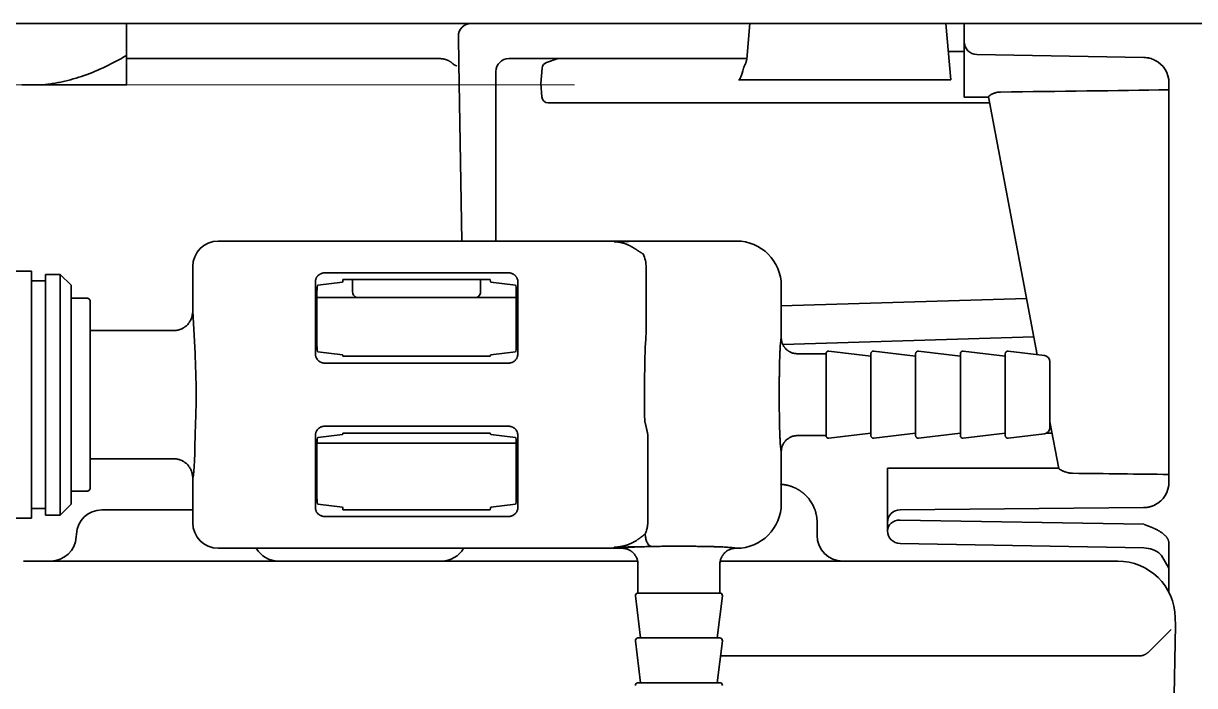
# Model space of a CAD drawing. Extents: x 5809 to 10669, y -850 to 3566.
# Drawn here: x 6519.1 to 6610.7, y 1319.1 to 1370.8 of the extents above; entities that cross this region are included whole.
import ezdxf

# ---------------------------------------------------------------- set-up
doc = ezdxf.new("R2010")
doc.units = 0
doc.header["$LTSCALE"] = 5
doc.layers.get('0').update_dxf_attribs({"linetype": 'CONTINUOUS', "lineweight": 0})
doc.layers.add('1', color=7, linetype='CONTINUOUS', true_color=0xffffff)

msp = doc.modelspace()

# ---------------------------------------------------------------- linework, layer by layer
at = {"color": 3}
msp.add_line((6462.201, 1366.019), (6562.201, 1366.019), dxfattribs=at)
at = {"layer": '1', "color": 7, "linetype": 'Continuous', "lineweight": 35}
for p, q in [((6678.573, 1370.826), (5822.573, 1370.826)), ((6527.201, 1368.319), (6527.201, 1370.826)), ((6575.915, 1370.826), (6575.671, 1368.029)), ((6591.617, 1366.411), (6591.23, 1370.826)), ((6592.673, 1369.397), (6592.673, 1370.826)), ((6553.177, 1367.69), (6553.14, 1369.809)), ((6592.673, 1365.076), (6592.673, 1369.363)), ((6591.423, 1368.626), (6592.673, 1368.626)), ((6593.655, 1368.397), (6606.713, 1368.17)), ((6551.696, 1368.076), (6527.201, 1368.076)), ((6553.177, 1367.69), (6553.419, 1353.826)), ((6557.072, 1368.076), (6575.675, 1368.076)), ((6560.923, 1368.076), (6560.019, 1367.775)), ((6556.073, 1367.076), (6556.073, 1353.826)), ((6559.573, 1366.126), (6559.679, 1367.344)), ((6519.022, 1366.019), (6520.381, 1366.019)), ((6559.573, 1366.126), (6559.664, 1365.083)), ((6591.617, 1366.411), (6575.031, 1366.411)), ((6608.673, 1335.001), (6608.673, 1366.17)), ((6592.673, 1365.076), (6594.572, 1365.076)), ((6598.38, 1344.947), (6594.569, 1365.092)), ((6567.573, 1364.626), (6560.162, 1364.626)), ((6594.656, 1364.626), (6567.573, 1364.626)), ((6534.372, 1353.826), (6574.875, 1353.826)), ((6519.773, 1351.476), (6510.573, 1351.476)), ((6519.773, 1351.476), (6519.773, 1332.176)), ((6520.873, 1351.226), (6520.873, 1332.426)), ((6522.023, 1351.226), (6520.873, 1351.226)), ((6522.023, 1351.226), (6522.023, 1332.426)), ((6522.873, 1350.376), (6522.023, 1351.226)), ((6532.373, 1348.326), (6532.373, 1351.827)), ((6557.028, 1351.349), (6542.717, 1351.349)), ((6567.812, 1351.767), (6567.812, 1347.04)), ((6520.873, 1350.726), (6519.773, 1350.726)), ((6522.873, 1350.376), (6522.873, 1333.276)), ((6541.964, 1350.646), (6541.964, 1345.006)), ((6544.08, 1350.621), (6542.153, 1350.382)), ((6544.119, 1350.826), (6544.122, 1350.826)), ((6544.415, 1350.826), (6544.122, 1350.826)), ((6544.873, 1349.876), (6544.873, 1350.826)), ((6544.873, 1350.826), (6554.873, 1350.826)), ((6554.873, 1350.826), (6554.873, 1349.876)), ((6555.624, 1350.826), (6555.331, 1350.826)), ((6555.624, 1350.826), (6555.626, 1350.826)), ((6557.593, 1350.382), (6555.666, 1350.621)), ((6557.782, 1345.006), (6557.782, 1350.646)), ((6578.373, 1346.276), (6578.373, 1350.328)), ((6524.073, 1349.376), (6522.873, 1349.376)), ((6542.084, 1349.882), (6542.084, 1345.671)), ((6542.084, 1349.426), (6557.662, 1349.426)), ((6557.662, 1345.671), (6557.662, 1349.882)), ((6578.374, 1348.753), (6597.548, 1349.341)), ((6524.373, 1341.826), (6524.373, 1349.076)), ((6532.568, 1345.058), (6532.373, 1348.326)), ((6530.872, 1346.826), (6524.373, 1346.826)), ((6567.812, 1347.04), (6567.812, 1346.566)), ((6578.504, 1345.755), (6598.113, 1346.357)), ((6542.153, 1345.171), (6544.08, 1344.931)), ((6555.634, 1344.824), (6544.112, 1344.824)), ((6555.666, 1344.931), (6557.593, 1345.171)), ((6581.873, 1345.026), (6579.624, 1345.026)), ((6581.873, 1345.026), (6581.873, 1338.626)), ((6585.373, 1344.826), (6582.097, 1345.225)), ((6585.373, 1338.626), (6585.373, 1345.026)), ((6588.873, 1344.826), (6585.597, 1345.225)), ((6588.873, 1338.626), (6588.873, 1345.026)), ((6592.373, 1344.826), (6589.097, 1345.225)), ((6592.373, 1338.626), (6592.373, 1345.026)), ((6595.873, 1344.826), (6592.597, 1345.225)), ((6595.873, 1338.626), (6595.873, 1345.026)), ((6598.933, 1344.88), (6596.097, 1345.225)), ((6542.69, 1344.293), (6557.056, 1344.293)), ((6599.373, 1341.826), (6599.373, 1344.383)), ((6524.373, 1334.576), (6524.373, 1341.826)), ((6599.373, 1339.269), (6599.373, 1341.826)), ((6557.056, 1339.36), (6542.69, 1339.36)), ((6600.061, 1336.06), (6599.373, 1339.698)), ((6541.964, 1338.646), (6541.964, 1333.006)), ((6544.08, 1338.721), (6542.153, 1338.482)), ((6555.633, 1338.826), (6544.109, 1338.826)), ((6544.113, 1338.829), (6555.634, 1338.829)), ((6557.593, 1338.482), (6555.666, 1338.721)), ((6557.782, 1333.006), (6557.782, 1338.646)), ((6567.948, 1338.673), (6567.948, 1331.992)), ((6579.624, 1338.626), (6581.873, 1338.626)), ((6582.097, 1338.428), (6585.373, 1338.826)), ((6585.597, 1338.428), (6588.873, 1338.826)), ((6589.097, 1338.428), (6592.373, 1338.826)), ((6592.597, 1338.428), (6595.873, 1338.826)), ((6596.097, 1338.428), (6598.933, 1338.773)), ((6599.537, 1338.826), (6599.104, 1338.826)), ((6542.084, 1338.026), (6557.662, 1338.026)), ((6542.084, 1337.982), (6542.084, 1333.771)), ((6557.662, 1333.771), (6557.662, 1337.982)), ((6578.373, 1333.324), (6578.373, 1337.376)), ((6524.373, 1336.826), (6530.872, 1336.826)), ((6586.673, 1336.076), (6586.673, 1331.835)), ((6600.058, 1336.076), (6586.673, 1336.076)), ((6532.373, 1331.825), (6532.373, 1335.326)), ((6522.873, 1334.276), (6524.073, 1334.276)), ((6519.773, 1332.926), (6520.873, 1332.926)), ((6522.023, 1332.426), (6522.873, 1333.276)), ((6525.28, 1332.826), (6526.279, 1332.826)), ((6526.279, 1332.826), (6532.373, 1332.826)), ((6542.153, 1333.271), (6544.08, 1333.031)), ((6544.122, 1332.826), (6544.119, 1332.826)), ((6544.122, 1332.826), (6544.415, 1332.826)), ((6554.873, 1332.826), (6544.873, 1332.826)), ((6555.331, 1332.826), (6555.624, 1332.826)), ((6555.626, 1332.826), (6555.624, 1332.826)), ((6555.666, 1333.031), (6557.593, 1333.271)), ((6587.664, 1332.835), (6606.684, 1333.001)), ((6587.664, 1332.835), (6606.684, 1333.001)), ((6606.689, 1333.001), (6587.664, 1332.835)), ((6509.373, 1332.176), (6519.773, 1332.176)), ((6520.873, 1332.426), (6522.023, 1332.426)), ((6542.717, 1332.303), (6557.028, 1332.303)), ((6581.173, 1330.826), (6581.173, 1331.826)), ((6586.673, 1331.193), (6586.673, 1331.835)), ((6606.708, 1331.699), (6587.655, 1332.031)), ((6523.272, 1330.721), (6523.283, 1330.931)), ((6606.708, 1329.86), (6587.655, 1330.193)), ((6606.708, 1329.86), (6587.655, 1330.193)), ((6608.673, 1326.369), (6608.673, 1330.191)), ((6534.372, 1329.826), (6565.923, 1329.826)), ((6574.858, 1329.843), (6574.788, 1329.844)), ((6574.823, 1329.826), (6574.875, 1329.826)), ((6608.083, 1329.256), (6608.673, 1328.28)), ((6519.144, 1328.826), (6525.791, 1328.826)), ((6525.791, 1328.826), (6528.672, 1328.826)), ((6528.672, 1328.826), (6551.319, 1328.826)), ((6551.319, 1328.826), (6554.17, 1328.826)), ((6554.17, 1328.826), (6555.48, 1328.826)), ((6562.545, 1328.826), (6566.499, 1328.826)), ((6567.173, 1328.575), (6567.173, 1326.326)), ((6573.573, 1326.326), (6573.573, 1328.575)), ((6573.601, 1328.826), (6604.663, 1328.826)), ((6573.573, 1326.326), (6567.173, 1326.326)), ((6566.974, 1326.102), (6567.373, 1322.826)), ((6573.373, 1322.826), (6573.771, 1326.102)), ((6609.173, 1323.826), (6608.611, 1291.613)), ((6609.163, 1324.405), (6609.173, 1323.826)), ((6566.974, 1322.602), (6567.373, 1319.326)), ((6567.173, 1322.826), (6573.573, 1322.826)), ((6573.373, 1319.326), (6573.771, 1322.602)), ((6608.832, 1323.486), (6607.114, 1321.767)), ((6603.159, 1321.426), (6573.628, 1321.426)), ((6606.42, 1321.426), (6603.159, 1321.426)), ((6567.173, 1319.326), (6573.573, 1319.326))]:
    msp.add_line(p, q, dxfattribs=at)
for centre, radius, start, end in [((6554.14, 1369.826), 1, 90, 181), ((6593.673, 1369.397), 1, 180, 269), ((6557.073, 1367.076), 1, 90, 180), ((6560.178, 1367.301), 0.5, 108.43495, 175), ((6606.673, 1366.17), 2, 0, 63.93812), ((6560.162, 1365.126), 0.5, 185, 270), ((6524.073, 1349.076), 0.3, 0, 90), ((6582.073, 1345.026), 0.2, 83.06354, 180), ((6585.573, 1345.026), 0.2, 83.06354, 180), ((6589.073, 1345.026), 0.2, 83.06354, 180), ((6592.573, 1345.026), 0.2, 83.06354, 180), ((6596.073, 1345.026), 0.2, 83.06354, 180), ((6598.873, 1344.383), 0.5, 0, 83.06354), ((6598.873, 1339.269), 0.5, 276.93646, 0), ((6582.073, 1338.626), 0.2, 180, 276.93646), ((6585.573, 1338.626), 0.2, 180, 276.93646), ((6589.073, 1338.626), 0.2, 180, 276.93646), ((6592.573, 1338.626), 0.2, 180, 276.93646), ((6596.073, 1338.626), 0.2, 180, 276.93646), ((6524.073, 1334.576), 0.3, 270, 0), ((6606.673, 1335.001), 2, 296.55917, 0), ((6525.28, 1330.826), 2, 90, 177), ((6587.673, 1331.835), 1, 90.5, 180), ((6587.673, 1331.835), 1, 90.5, 180), ((6587.673, 1331.835), 1, 90.5, 180), ((6587.673, 1331.193), 1, 180, 269), ((6521.275, 1330.826), 2, 270, 357), ((6583.173, 1330.826), 2, 180, 270), ((6539.071, 1330.826), 2, 210.00101, 270), ((6551.815, 1330.826), 2, 270, 329.99957), ((6604.663, 1324.326), 4.5, 1, 90), ((6567.173, 1326.126), 0.2, 90, 186.93646), ((6573.573, 1326.126), 0.2, 353.06354, 90), ((6567.173, 1322.626), 0.2, 90, 186.93646), ((6573.573, 1322.626), 0.2, 353.06354, 90), ((6567.173, 1319.126), 0.2, 90, 186.93646), ((6573.573, 1319.126), 0.2, 353.06354, 90)]:
    msp.add_arc(centre, radius, start, end, dxfattribs=at)
for centre, major_axis, ratio, start_param, end_param in [((6575.386, 1370.512), (0.36, 4.1), 0.121482, 3.152266, 3.833542), ((6512.201, 1366.02), (15.021, 0), 0.000008, 5.305406, 6.283185), ((6521.263, 1367.326), (-131.19, 0.007), 0.017151, 2.172269, 2.300015), ((6534.374, 1351.825), (-1.416, 1.416), 0.998783, 5.498396, 7.067974), ((6574.871, 1350.324), (2.478, 2.478), 0.998783, 5.498396, 7.067974), ((6565.311, 1351.764), (1.77, 1.77), 0.998783, 5.498396, 5.931656), ((6542.154, 1349.882), (0, 0.5), 0.140541, 0.017453, 1.570796), ((6544.079, 1350.921), (0, 0.3), 0.140541, 3.159046, 4.390211), ((6544.415, 1350.809), (0.5, 0), 0.034921, 0.411993, 1.570796), ((6555.331, 1350.809), (-0.5, 0), 0.034921, -1.570796, -0.411993), ((6555.666, 1350.921), (0, 0.3), 0.140541, 1.892975, 3.124139), ((6557.592, 1349.882), (0, 0.5), 0.140541, 4.712389, 6.265732), ((6545.375, 1349.876), (-0.502, 0), 0.996195, 0, 1.119749), ((6554.371, 1349.876), (0.502, 0), 0.996195, -1.119749, 0), ((6567.873, 1341.826), (0, 5), 0.038413, 0.323811, 1.994895), ((6542.154, 1345.671), (0, 0.5), 0.140541, 1.570796, 3.124139), ((6557.592, 1345.671), (0, 0.5), 0.140541, 3.159046, 4.712389), ((6544.079, 1344.631), (0, 0.3), 0.140541, -0.872368, -0.017453), ((6555.666, 1344.631), (0, 0.3), 0.140541, 0.017453, 0.872366), ((6532.371, 1341.826), (0, 6.5), 0.034921, 3.14965, 4.192009), ((6542.154, 1337.982), (0, 0.5), 0.140541, 0.017453, 1.570796), ((6544.079, 1339.021), (0, 0.3), 0.140541, 3.159046, 4.012739), ((6555.666, 1339.021), (0, 0.3), 0.140541, 2.274072, 3.124139), ((6557.592, 1337.982), (0, 0.5), 0.140541, 4.712389, 6.265732), ((6527.601, 1333.826), (-131.19, 0.007), 0.017151, 4.046225, 4.117408), ((6542.154, 1333.771), (0, 0.5), 0.140541, 1.570796, 3.124139), ((6557.592, 1333.771), (0, 0.5), 0.140541, 3.159046, 4.712389), ((6544.079, 1332.731), (0, 0.3), 0.140541, -1.248618, -0.017453), ((6544.415, 1332.844), (0.5, 0), 0.034921, 4.712389, 5.871192), ((6555.331, 1332.844), (0.5, 0), 0.034921, 3.553586, 4.712389), ((6555.666, 1332.731), (0, 0.3), 0.140541, 0.017453, 1.248618), ((6574.871, 1333.328), (2.478, -2.478), 0.998783, 5.498396, 7.067974), ((6534.374, 1331.827), (-1.416, -1.416), 0.998783, 5.498396, 7.067974), ((6570.373, 1329.825), (-4.45, 0), 0.034921, -0.77618, -0.009802)]:
    msp.add_ellipse(centre, major_axis=major_axis, ratio=ratio, start_param=start_param, end_param=end_param, dxfattribs=at)
at = {"layer": '1', "color": 7, "linetype": 'Continuous', "lineweight": 35, "extrusion": (0, 0, -1)}
msp.add_ellipse((6587.673, 1331.193), major_axis=(1, 0), ratio=0.838444, start_param=3.141593, end_param=4.694936, dxfattribs=at)
at = {"layer": '1', "color": 7, "linetype": 'Continuous', "lineweight": 35}
for points, degree, knots in [([(6527.201, 1368.319), (6526.666, 1368.01), (6525.583, 1367.434), (6524.469, 1366.965), (6523.335, 1366.562), (6522.759, 1366.394), (6522.023, 1366.236), (6521.876, 1366.207), (6521.653, 1366.167), (6521.578, 1366.154), (6521.429, 1366.131), (6521.056, 1366.075), (6520.682, 1366.037), (6520.381, 1366.019)], 3, [0, 0, 0, 0, 0.25, 0.5, 0.5, 0.75, 0.75, 0.8125, 0.8125, 0.84375, 0.84375, 0.875, 1, 1, 1, 1]), ([(6527.201, 1366.019), (6527.201, 1366.056), (6527.201, 1366.139), (6527.201, 1366.389), (6527.201, 1366.556), (6527.201, 1366.857), (6527.201, 1366.967), (6527.201, 1367.142), (6527.201, 1367.203), (6527.201, 1367.296), (6527.201, 1367.328), (6527.201, 1367.392), (6527.201, 1367.555), (6527.201, 1367.865), (6527.201, 1368.165), (6527.201, 1368.319)], 3, [0, 0, 0, 0, 0.25, 0.25, 0.5, 0.5, 0.625, 0.625, 0.6875, 0.6875, 0.71875, 0.71875, 0.75, 0.875, 1, 1, 1, 1]), ([(6552.6, 1367.773), (6552.681, 1367.697), (6552.84, 1367.568), (6552.954, 1367.515), (6553.011, 1367.53), (6553.023, 1367.536)], 3, [0, 0, 0, 0, 0.391859, 0.866804, 1, 1, 1, 1]), ([(6575.671, 1368.029), (6575.665, 1367.966), (6575.653, 1367.906), (6575.626, 1367.817), (6575.616, 1367.787), (6575.594, 1367.729), (6575.582, 1367.701), (6575.557, 1367.644), (6575.544, 1367.615), (6575.517, 1367.559), (6575.504, 1367.531), (6575.478, 1367.474), (6575.466, 1367.445), (6575.443, 1367.387), (6575.434, 1367.357), (6575.426, 1367.327)], 3, [0, 0, 0, 0, 0.25, 0.25, 0.375, 0.375, 0.5, 0.5, 0.625, 0.625, 0.75, 0.75, 0.875, 0.875, 1, 1, 1, 1]), ([(6606.713, 1368.17), (6606.792, 1368.168), (6606.87, 1368.162), (6606.983, 1368.147), (6607.02, 1368.14), (6607.075, 1368.13), (6607.093, 1368.126), (6607.13, 1368.118), (6607.148, 1368.113), (6607.237, 1368.091), (6607.304, 1368.069), (6607.432, 1368.022), (6607.493, 1367.995), (6607.552, 1367.967)], 3, [0, 0, 0, 0, 0.25, 0.25, 0.375, 0.375, 0.4375, 0.4375, 0.5, 0.5, 0.75, 0.75, 1, 1, 1, 1]), ([(6595.498, 1365.467), (6595.431, 1365.466), (6595.367, 1365.461), (6595.272, 1365.447), (6595.24, 1365.442), (6595.179, 1365.429), (6595.119, 1365.414), (6595.063, 1365.396), (6595.022, 1365.382), (6595.009, 1365.378), (6594.982, 1365.368), (6594.97, 1365.363), (6594.906, 1365.337), (6594.86, 1365.315), (6594.798, 1365.283), (6594.779, 1365.272), (6594.742, 1365.25), (6594.725, 1365.239), (6594.677, 1365.208), (6594.651, 1365.189), (6594.619, 1365.162), (6594.609, 1365.153), (6594.593, 1365.138), (6594.587, 1365.13), (6594.572, 1365.111), (6594.567, 1365.1), (6594.569, 1365.092)], 3, [0, 0, 0, 0, 0.125, 0.125, 0.1875, 0.1875, 0.25, 0.3125, 0.3125, 0.34375, 0.34375, 0.375, 0.375, 0.5, 0.5, 0.5625, 0.5625, 0.625, 0.625, 0.75, 0.75, 0.8125, 0.8125, 0.875, 0.875, 1, 1, 1, 1]), ([(6565.314, 1353.766), (6565.469, 1353.772), (6565.558, 1353.776), (6565.707, 1353.782), (6566.13, 1353.797), (6566.418, 1353.803), (6566.683, 1353.809), (6566.962, 1353.813), (6567.272, 1353.816), (6567.581, 1353.816)], 2, [0, 0, 0, 0.125, 0.125, 0.25, 0.5, 0.5, 0.75, 0.75, 1, 1, 1]), ([(6567.581, 1352.817), (6567.57, 1352.823), (6567.548, 1352.836), (6567.515, 1352.856), (6567.482, 1352.876), (6567.449, 1352.897), (6567.415, 1352.918), (6567.381, 1352.939), (6567.347, 1352.961), (6567.313, 1352.983), (6567.279, 1353.005), (6567.244, 1353.028), (6567.209, 1353.051), (6567.173, 1353.074), (6567.137, 1353.097), (6567.101, 1353.121), (6567.065, 1353.145), (6567.028, 1353.169), (6566.991, 1353.193), (6566.953, 1353.217), (6566.915, 1353.241), (6566.876, 1353.266), (6566.828, 1353.295), (6566.771, 1353.33), (6566.723, 1353.358), (6566.693, 1353.375), (6566.683, 1353.381), (6566.673, 1353.387), (6566.662, 1353.393), (6566.652, 1353.398), (6566.641, 1353.404), (6566.63, 1353.41), (6566.619, 1353.416), (6566.608, 1353.422), (6566.597, 1353.428), (6566.586, 1353.435), (6566.574, 1353.441), (6566.562, 1353.447), (6566.55, 1353.453), (6566.538, 1353.459), (6566.526, 1353.465), (6566.514, 1353.471), (6566.502, 1353.478), (6566.489, 1353.484), (6566.476, 1353.49), (6566.464, 1353.496), (6566.451, 1353.503), (6566.437, 1353.509), (6566.424, 1353.515), (6566.411, 1353.521), (6566.397, 1353.527), (6566.383, 1353.534), (6566.37, 1353.54), (6566.355, 1353.546), (6566.341, 1353.552), (6566.327, 1353.558), (6566.312, 1353.564), (6566.298, 1353.57), (6566.283, 1353.576), (6566.268, 1353.582), (6566.253, 1353.588), (6566.237, 1353.594), (6566.222, 1353.6), (6566.206, 1353.606), (6566.191, 1353.612), (6566.175, 1353.617), (6566.158, 1353.623), (6566.142, 1353.629), (6566.126, 1353.634), (6566.109, 1353.64), (6566.092, 1353.645), (6566.076, 1353.65), (6566.058, 1353.656), (6566.041, 1353.661), (6566.024, 1353.666), (6566.006, 1353.671), (6565.989, 1353.676), (6565.971, 1353.681), (6565.953, 1353.686), (6565.934, 1353.69), (6565.916, 1353.695), (6565.898, 1353.699), (6565.879, 1353.703), (6565.86, 1353.708), (6565.841, 1353.712), (6565.822, 1353.716), (6565.802, 1353.72), (6565.783, 1353.723), (6565.763, 1353.727), (6565.743, 1353.73), (6565.723, 1353.734), (6565.703, 1353.737), (6565.683, 1353.74), (6565.662, 1353.743), (6565.642, 1353.746), (6565.621, 1353.748), (6565.6, 1353.751), (6565.579, 1353.753), (6565.558, 1353.755), (6565.536, 1353.757), (6565.515, 1353.759), (6565.493, 1353.76), (6565.471, 1353.762), (6565.449, 1353.763), (6565.427, 1353.764), (6565.404, 1353.765), (6565.382, 1353.765), (6565.359, 1353.766), (6565.336, 1353.766), (6565.321, 1353.766), (6565.314, 1353.766)], 3, [0, 0, 0, 0, 0.014899, 0.029973, 0.045222, 0.060648, 0.076251, 0.092031, 0.10799, 0.124128, 0.140446, 0.156945, 0.173628, 0.190494, 0.207546, 0.224786, 0.242216, 0.259837, 0.277652, 0.295663, 0.313873, 0.332285, 0.350901, 0.381608, 0.413263, 0.417906, 0.422604, 0.427356, 0.432164, 0.437026, 0.441943, 0.446915, 0.451941, 0.457021, 0.462156, 0.467345, 0.472588, 0.477886, 0.483238, 0.488643, 0.494103, 0.499616, 0.505184, 0.510805, 0.51648, 0.522208, 0.527991, 0.533827, 0.539716, 0.545659, 0.551655, 0.557705, 0.563808, 0.569964, 0.576174, 0.582437, 0.588753, 0.595122, 0.601545, 0.60802, 0.614549, 0.621131, 0.627766, 0.634454, 0.641195, 0.647989, 0.654836, 0.661737, 0.66869, 0.675696, 0.682756, 0.689868, 0.697034, 0.704253, 0.711525, 0.71885, 0.726228, 0.73366, 0.741144, 0.748683, 0.756274, 0.763919, 0.771617, 0.779369, 0.787175, 0.795034, 0.802946, 0.810913, 0.818934, 0.827008, 0.835137, 0.843319, 0.851556, 0.859847, 0.868193, 0.876593, 0.885048, 0.893558, 0.902122, 0.910742, 0.919417, 0.928147, 0.936933, 0.945774, 0.954671, 0.963624, 0.972634, 0.981699, 0.990821, 1, 1, 1, 1]), ([(6542.717, 1351.349), (6542.676, 1351.35), (6542.637, 1351.346), (6542.578, 1351.337), (6542.559, 1351.334), (6542.522, 1351.325), (6542.504, 1351.321), (6542.451, 1351.305), (6542.417, 1351.292), (6542.368, 1351.269), (6542.352, 1351.261), (6542.32, 1351.244), (6542.305, 1351.236), (6542.26, 1351.207), (6542.232, 1351.187), (6542.19, 1351.152), (6542.177, 1351.14), (6542.151, 1351.114), (6542.138, 1351.1), (6542.113, 1351.072), (6542.101, 1351.057), (6542.079, 1351.026), (6542.068, 1351.01), (6542.048, 1350.977), (6542.038, 1350.959), (6542.02, 1350.923), (6542.012, 1350.904), (6542.005, 1350.884)], 3, [0, 0, 0, 0, 0.125, 0.125, 0.1875, 0.1875, 0.25, 0.25, 0.375, 0.375, 0.4375, 0.4375, 0.5, 0.5, 0.625, 0.625, 0.6875, 0.6875, 0.75, 0.75, 0.8125, 0.8125, 0.875, 0.875, 0.9375, 0.9375, 1, 1, 1, 1]), ([(6557.74, 1350.884), (6557.733, 1350.904), (6557.725, 1350.923), (6557.708, 1350.959), (6557.698, 1350.976), (6557.678, 1351.01), (6557.667, 1351.026), (6557.645, 1351.057), (6557.633, 1351.072), (6557.596, 1351.114), (6557.57, 1351.14), (6557.529, 1351.174), (6557.515, 1351.185), (6557.486, 1351.207), (6557.471, 1351.217), (6557.426, 1351.245), (6557.394, 1351.262), (6557.329, 1351.291), (6557.296, 1351.304), (6557.242, 1351.32), (6557.224, 1351.325), (6557.187, 1351.334), (6557.149, 1351.341), (6557.11, 1351.346), (6557.069, 1351.349), (6557.049, 1351.349), (6557.028, 1351.349)], 3, [0, 0, 0, 0, 0.0625, 0.0625, 0.125, 0.125, 0.1875, 0.1875, 0.25, 0.25, 0.375, 0.375, 0.4375, 0.4375, 0.5, 0.5, 0.625, 0.625, 0.75, 0.75, 0.8125, 0.8125, 0.875, 0.9375, 0.9375, 1, 1, 1, 1]), ([(6530.872, 1346.826), (6530.878, 1346.826), (6530.884, 1346.826), (6530.896, 1346.826), (6530.903, 1346.826), (6530.921, 1346.827), (6530.958, 1346.828), (6530.995, 1346.831), (6531.069, 1346.838), (6531.117, 1346.845), (6531.19, 1346.86), (6531.214, 1346.865), (6531.262, 1346.877), (6531.286, 1346.884), (6531.356, 1346.905), (6531.448, 1346.938), (6531.537, 1346.98), (6531.602, 1347.015), (6531.623, 1347.027), (6531.665, 1347.052), (6531.686, 1347.066), (6531.789, 1347.134), (6531.864, 1347.196), (6531.968, 1347.3), (6532.001, 1347.336), (6532.048, 1347.394), (6532.063, 1347.413), (6532.093, 1347.453), (6532.107, 1347.473), (6532.175, 1347.575), (6532.221, 1347.661), (6532.268, 1347.774), (6532.277, 1347.797), (6532.294, 1347.844), (6532.301, 1347.868), (6532.323, 1347.938), (6532.335, 1347.986), (6532.363, 1348.129), (6532.373, 1348.227), (6532.373, 1348.326)], 3, [0, 0, 0, 0, 0.007813, 0.007813, 0.015625, 0.015625, 0.03125, 0.0625, 0.0625, 0.125, 0.125, 0.15625, 0.15625, 0.1875, 0.1875, 0.25, 0.3125, 0.3125, 0.34375, 0.34375, 0.375, 0.375, 0.5, 0.5, 0.5625, 0.5625, 0.59375, 0.59375, 0.625, 0.625, 0.75, 0.75, 0.78125, 0.78125, 0.8125, 0.8125, 0.875, 0.875, 1, 1, 1, 1]), ([(6578.307, 1337.855), (6578.304, 1337.891), (6578.3, 1337.93), (6578.294, 1338.016), (6578.29, 1338.063), (6578.281, 1338.214), (6578.275, 1338.329), (6578.268, 1338.476), (6578.268, 1338.492), (6578.266, 1338.526), (6578.265, 1338.543), (6578.263, 1338.594), (6578.262, 1338.629), (6578.258, 1338.737), (6578.255, 1338.811), (6578.248, 1339.043), (6578.243, 1339.208), (6578.238, 1339.429), (6578.237, 1339.474), (6578.235, 1339.565), (6578.234, 1339.611), (6578.231, 1339.751), (6578.229, 1339.846), (6578.224, 1340.137), (6578.221, 1340.336), (6578.218, 1340.645), (6578.217, 1340.75), (6578.216, 1340.909), (6578.215, 1340.963), (6578.215, 1341.07), (6578.214, 1341.124), (6578.214, 1341.285), (6578.213, 1341.393), (6578.213, 1341.556), (6578.213, 1341.611), (6578.212, 1341.72), (6578.212, 1341.775), (6578.212, 1342.048), (6578.213, 1342.264), (6578.215, 1342.691), (6578.217, 1342.901), (6578.22, 1343.161), (6578.22, 1343.213), (6578.222, 1343.315), (6578.222, 1343.366), (6578.224, 1343.517), (6578.226, 1343.615), (6578.231, 1343.905), (6578.234, 1344.09), (6578.24, 1344.311), (6578.241, 1344.354), (6578.242, 1344.419), (6578.243, 1344.44), (6578.244, 1344.483), (6578.245, 1344.504), (6578.248, 1344.609), (6578.25, 1344.689), (6578.258, 1344.92), (6578.263, 1345.062), (6578.272, 1345.257), (6578.275, 1345.318), (6578.279, 1345.391), (6578.279, 1345.406), (6578.281, 1345.434), (6578.283, 1345.476), (6578.286, 1345.515), (6578.294, 1345.641), (6578.3, 1345.727), (6578.307, 1345.797)], 3, [0, 0, 0, 0, 0.03125, 0.03125, 0.0625, 0.0625, 0.125, 0.125, 0.132812, 0.132812, 0.140625, 0.140625, 0.15625, 0.15625, 0.1875, 0.1875, 0.25, 0.25, 0.265625, 0.265625, 0.28125, 0.28125, 0.3125, 0.3125, 0.375, 0.375, 0.40625, 0.40625, 0.421875, 0.421875, 0.4375, 0.4375, 0.46875, 0.46875, 0.484375, 0.484375, 0.5, 0.5, 0.5625, 0.5625, 0.625, 0.625, 0.640625, 0.640625, 0.65625, 0.65625, 0.6875, 0.6875, 0.75, 0.75, 0.765625, 0.765625, 0.773437, 0.773437, 0.78125, 0.78125, 0.8125, 0.8125, 0.875, 0.875, 0.90625, 0.90625, 0.914062, 0.914062, 0.921875, 0.9375, 0.9375, 1, 1, 1, 1]), ([(6578.307, 1345.797), (6578.31, 1345.823), (6578.313, 1345.852), (6578.318, 1345.902), (6578.32, 1345.92), (6578.325, 1345.956), (6578.327, 1345.975), (6578.334, 1346.034), (6578.339, 1346.075), (6578.346, 1346.138), (6578.348, 1346.159), (6578.352, 1346.201), (6578.354, 1346.221), (6578.355, 1346.241)], 3, [0, 0, 0, 0, 0.25, 0.25, 0.375, 0.375, 0.5, 0.5, 0.75, 0.75, 0.875, 0.875, 1, 1, 1, 1]), ([(6578.373, 1346.276), (6578.373, 1346.193), (6578.381, 1346.112), (6578.405, 1345.992), (6578.415, 1345.953), (6578.433, 1345.894), (6578.439, 1345.874), (6578.453, 1345.836), (6578.46, 1345.816), (6578.5, 1345.722), (6578.538, 1345.65), (6578.595, 1345.565), (6578.606, 1345.548), (6578.631, 1345.515), (6578.644, 1345.499), (6578.683, 1345.451), (6578.71, 1345.421), (6578.797, 1345.335), (6578.86, 1345.283), (6578.945, 1345.226), (6578.962, 1345.215), (6578.998, 1345.194), (6579.051, 1345.163), (6579.143, 1345.12), (6579.22, 1345.092), (6579.279, 1345.074), (6579.299, 1345.069), (6579.338, 1345.059), (6579.359, 1345.054), (6579.419, 1345.042), (6579.46, 1345.036), (6579.521, 1345.03), (6579.552, 1345.028), (6579.583, 1345.027), (6579.603, 1345.026), (6579.613, 1345.026), (6579.624, 1345.026)], 3, [0, 0, 0, 0, 0.125, 0.125, 0.1875, 0.1875, 0.21875, 0.21875, 0.25, 0.25, 0.375, 0.375, 0.40625, 0.40625, 0.4375, 0.4375, 0.5, 0.5, 0.625, 0.625, 0.65625, 0.65625, 0.6875, 0.75, 0.8125, 0.8125, 0.84375, 0.84375, 0.875, 0.875, 0.9375, 0.9375, 0.96875, 0.984375, 0.984375, 1, 1, 1, 1]), ([(6532.568, 1345.058), (6532.57, 1344.928), (6532.572, 1344.798), (6532.579, 1344.535), (6532.583, 1344.403), (6532.597, 1344.005), (6532.607, 1343.736), (6532.618, 1343.397), (6532.62, 1343.329), (6532.624, 1343.193), (6532.626, 1343.125), (6532.632, 1342.92), (6532.635, 1342.783), (6532.643, 1342.372), (6532.649, 1341.823), (6532.643, 1341.276), (6532.636, 1340.934), (6532.635, 1340.866), (6532.632, 1340.729), (6532.63, 1340.661), (6532.624, 1340.456), (6532.62, 1340.32), (6532.607, 1339.914), (6532.597, 1339.646), (6532.583, 1339.249), (6532.579, 1339.117), (6532.572, 1338.854), (6532.57, 1338.724), (6532.568, 1338.594)], 3, [0, 0, 0, 0, 0.0625, 0.0625, 0.125, 0.125, 0.25, 0.25, 0.28125, 0.28125, 0.3125, 0.3125, 0.375, 0.375, 0.5, 0.625, 0.625, 0.65625, 0.65625, 0.6875, 0.6875, 0.75, 0.75, 0.875, 0.875, 0.9375, 0.9375, 1, 1, 1, 1]), ([(6541.964, 1345.006), (6541.964, 1344.958), (6541.969, 1344.911), (6541.983, 1344.842), (6541.989, 1344.82), (6541.999, 1344.786), (6542.003, 1344.774), (6542.011, 1344.752), (6542.016, 1344.741), (6542.039, 1344.687), (6542.061, 1344.646), (6542.095, 1344.597), (6542.102, 1344.588), (6542.116, 1344.569), (6542.123, 1344.559), (6542.146, 1344.532), (6542.162, 1344.515), (6542.213, 1344.466), (6542.249, 1344.437), (6542.299, 1344.404), (6542.309, 1344.398), (6542.33, 1344.386), (6542.36, 1344.369), (6542.414, 1344.345), (6542.458, 1344.329), (6542.503, 1344.316), (6542.526, 1344.31), (6542.596, 1344.297), (6542.643, 1344.292), (6542.69, 1344.293)], 3, [0, 0, 0, 0, 0.125, 0.125, 0.1875, 0.1875, 0.21875, 0.21875, 0.25, 0.25, 0.375, 0.375, 0.40625, 0.40625, 0.4375, 0.4375, 0.5, 0.5, 0.625, 0.625, 0.65625, 0.65625, 0.6875, 0.75, 0.8125, 0.8125, 0.875, 0.875, 1, 1, 1, 1]), ([(6557.056, 1344.293), (6557.103, 1344.292), (6557.15, 1344.297), (6557.219, 1344.31), (6557.242, 1344.316), (6557.287, 1344.329), (6557.309, 1344.337), (6557.375, 1344.363), (6557.416, 1344.385), (6557.475, 1344.423), (6557.495, 1344.437), (6557.532, 1344.466), (6557.549, 1344.482), (6557.6, 1344.531), (6557.63, 1344.567), (6557.67, 1344.625), (6557.683, 1344.646), (6557.706, 1344.687), (6557.726, 1344.729), (6557.743, 1344.773), (6557.757, 1344.818), (6557.763, 1344.841), (6557.777, 1344.911), (6557.782, 1344.958), (6557.782, 1345.006)], 3, [0, 0, 0, 0, 0.125, 0.125, 0.1875, 0.1875, 0.25, 0.25, 0.375, 0.375, 0.4375, 0.4375, 0.5, 0.5, 0.625, 0.625, 0.6875, 0.6875, 0.75, 0.8125, 0.8125, 0.875, 0.875, 1, 1, 1, 1]), ([(6542.69, 1339.36), (6542.643, 1339.36), (6542.596, 1339.355), (6542.527, 1339.342), (6542.504, 1339.337), (6542.459, 1339.323), (6542.437, 1339.316), (6542.371, 1339.289), (6542.329, 1339.268), (6542.27, 1339.229), (6542.251, 1339.215), (6542.214, 1339.186), (6542.196, 1339.17), (6542.146, 1339.121), (6542.116, 1339.085), (6542.075, 1339.027), (6542.063, 1339.007), (6542.04, 1338.965), (6542.019, 1338.923), (6542.003, 1338.879), (6541.989, 1338.834), (6541.983, 1338.811), (6541.969, 1338.741), (6541.964, 1338.694), (6541.964, 1338.646)], 3, [0, 0, 0, 0, 0.125, 0.125, 0.1875, 0.1875, 0.25, 0.25, 0.375, 0.375, 0.4375, 0.4375, 0.5, 0.5, 0.625, 0.625, 0.6875, 0.6875, 0.75, 0.8125, 0.8125, 0.875, 0.875, 1, 1, 1, 1]), ([(6557.782, 1338.646), (6557.782, 1338.694), (6557.777, 1338.741), (6557.763, 1338.81), (6557.757, 1338.833), (6557.747, 1338.867), (6557.743, 1338.878), (6557.734, 1338.9), (6557.73, 1338.911), (6557.707, 1338.965), (6557.684, 1339.006), (6557.651, 1339.055), (6557.644, 1339.065), (6557.63, 1339.083), (6557.622, 1339.093), (6557.599, 1339.12), (6557.583, 1339.137), (6557.533, 1339.186), (6557.496, 1339.216), (6557.447, 1339.248), (6557.437, 1339.254), (6557.416, 1339.266), (6557.385, 1339.283), (6557.332, 1339.308), (6557.288, 1339.323), (6557.243, 1339.336), (6557.22, 1339.342), (6557.15, 1339.355), (6557.103, 1339.36), (6557.056, 1339.36)], 3, [0, 0, 0, 0, 0.125, 0.125, 0.1875, 0.1875, 0.21875, 0.21875, 0.25, 0.25, 0.375, 0.375, 0.40625, 0.40625, 0.4375, 0.4375, 0.5, 0.5, 0.625, 0.625, 0.65625, 0.65625, 0.6875, 0.75, 0.8125, 0.8125, 0.875, 0.875, 1, 1, 1, 1]), ([(6567.698, 1339.769), (6567.702, 1339.754), (6567.709, 1339.726), (6567.72, 1339.683), (6567.732, 1339.64), (6567.743, 1339.596), (6567.754, 1339.552), (6567.765, 1339.507), (6567.776, 1339.462), (6567.787, 1339.417), (6567.798, 1339.371), (6567.808, 1339.325), (6567.819, 1339.278), (6567.827, 1339.241), (6567.833, 1339.211), (6567.838, 1339.191), (6567.842, 1339.17), (6567.847, 1339.15), (6567.851, 1339.129), (6567.856, 1339.108), (6567.86, 1339.087), (6567.865, 1339.066), (6567.869, 1339.045), (6567.874, 1339.024), (6567.879, 1339.002), (6567.883, 1338.981), (6567.888, 1338.96), (6567.893, 1338.938), (6567.898, 1338.916), (6567.902, 1338.895), (6567.907, 1338.873), (6567.912, 1338.851), (6567.916, 1338.829), (6567.921, 1338.807), (6567.925, 1338.785), (6567.93, 1338.763), (6567.935, 1338.741), (6567.939, 1338.718), (6567.943, 1338.696), (6567.946, 1338.681), (6567.948, 1338.673)], 3, [0, 0, 0, 0, 0.041436, 0.082971, 0.124598, 0.166309, 0.208099, 0.24996, 0.291886, 0.333869, 0.375902, 0.41798, 0.460094, 0.502238, 0.520581, 0.538989, 0.557459, 0.575993, 0.594591, 0.613253, 0.631979, 0.650769, 0.669623, 0.688541, 0.707524, 0.72657, 0.745681, 0.764857, 0.784097, 0.803402, 0.822771, 0.842205, 0.861703, 0.881266, 0.900894, 0.920586, 0.940342, 0.960164, 0.98005, 1, 1, 1, 1]), ([(6579.624, 1338.626), (6579.613, 1338.626), (6579.603, 1338.626), (6579.583, 1338.625), (6579.552, 1338.624), (6579.521, 1338.622), (6579.46, 1338.616), (6579.419, 1338.61), (6579.359, 1338.598), (6579.338, 1338.593), (6579.299, 1338.583), (6579.279, 1338.578), (6579.22, 1338.56), (6579.143, 1338.532), (6579.051, 1338.489), (6578.998, 1338.459), (6578.962, 1338.437), (6578.945, 1338.426), (6578.86, 1338.369), (6578.797, 1338.318), (6578.71, 1338.231), (6578.683, 1338.201), (6578.644, 1338.153), (6578.631, 1338.137), (6578.606, 1338.104), (6578.595, 1338.087), (6578.538, 1338.002), (6578.5, 1337.93), (6578.46, 1337.836), (6578.453, 1337.817), (6578.439, 1337.778), (6578.433, 1337.758), (6578.415, 1337.699), (6578.405, 1337.66), (6578.381, 1337.54), (6578.373, 1337.459), (6578.373, 1337.376)], 3, [0, 0, 0, 0, 0.015625, 0.015625, 0.03125, 0.0625, 0.0625, 0.125, 0.125, 0.15625, 0.15625, 0.1875, 0.1875, 0.25, 0.3125, 0.34375, 0.34375, 0.375, 0.375, 0.5, 0.5, 0.5625, 0.5625, 0.59375, 0.59375, 0.625, 0.625, 0.75, 0.75, 0.78125, 0.78125, 0.8125, 0.8125, 0.875, 0.875, 1, 1, 1, 1]), ([(6578.355, 1337.411), (6578.355, 1337.412), (6578.355, 1337.412), (6578.355, 1337.414), (6578.355, 1337.416), (6578.354, 1337.42), (6578.354, 1337.429), (6578.352, 1337.446), (6578.351, 1337.462), (6578.348, 1337.493), (6578.346, 1337.514), (6578.341, 1337.556), (6578.339, 1337.576), (6578.334, 1337.617), (6578.331, 1337.637), (6578.327, 1337.676), (6578.325, 1337.695), (6578.32, 1337.732), (6578.318, 1337.749), (6578.313, 1337.799), (6578.31, 1337.829), (6578.307, 1337.855)], 3, [0, 0, 0, 0, 0.001953, 0.003906, 0.007812, 0.015625, 0.03125, 0.0625, 0.125, 0.125, 0.25, 0.25, 0.375, 0.375, 0.5, 0.5, 0.625, 0.625, 0.75, 0.75, 1, 1, 1, 1]), ([(6532.373, 1335.326), (6532.373, 1335.425), (6532.363, 1335.523), (6532.335, 1335.667), (6532.323, 1335.714), (6532.301, 1335.785), (6532.294, 1335.808), (6532.277, 1335.855), (6532.268, 1335.878), (6532.221, 1335.991), (6532.175, 1336.077), (6532.107, 1336.179), (6532.093, 1336.199), (6532.063, 1336.239), (6532.048, 1336.258), (6532.001, 1336.316), (6531.968, 1336.352), (6531.864, 1336.456), (6531.789, 1336.518), (6531.686, 1336.586), (6531.665, 1336.6), (6531.623, 1336.625), (6531.602, 1336.637), (6531.537, 1336.672), (6531.448, 1336.714), (6531.356, 1336.747), (6531.286, 1336.768), (6531.262, 1336.775), (6531.214, 1336.787), (6531.19, 1336.792), (6531.117, 1336.807), (6531.069, 1336.814), (6530.995, 1336.821), (6530.958, 1336.824), (6530.921, 1336.825), (6530.903, 1336.826), (6530.896, 1336.826), (6530.884, 1336.826), (6530.878, 1336.826), (6530.872, 1336.826)], 3, [0, 0, 0, 0, 0.125, 0.125, 0.1875, 0.1875, 0.21875, 0.21875, 0.25, 0.25, 0.375, 0.375, 0.40625, 0.40625, 0.4375, 0.4375, 0.5, 0.5, 0.625, 0.625, 0.65625, 0.65625, 0.6875, 0.6875, 0.75, 0.8125, 0.8125, 0.84375, 0.84375, 0.875, 0.875, 0.9375, 0.9375, 0.96875, 0.984375, 0.984375, 0.992187, 0.992187, 1, 1, 1, 1]), ([(6600.061, 1336.06), (6600.063, 1336.052), (6600.072, 1336.041), (6600.097, 1336.02), (6600.107, 1336.012), (6600.124, 1336), (6600.13, 1335.995), (6600.144, 1335.987), (6600.151, 1335.982), (6600.187, 1335.959), (6600.222, 1335.939), (6600.273, 1335.913), (6600.283, 1335.908), (6600.304, 1335.897), (6600.337, 1335.881), (6600.395, 1335.855), (6600.446, 1335.834), (6600.499, 1335.813), (6600.526, 1335.803), (6600.611, 1335.773), (6600.67, 1335.755), (6600.762, 1335.732), (6600.794, 1335.725), (6600.859, 1335.712), (6600.893, 1335.706), (6600.993, 1335.692), (6601.062, 1335.686), (6601.132, 1335.685)], 3, [0, 0, 0, 0, 0.125, 0.125, 0.1875, 0.1875, 0.21875, 0.21875, 0.25, 0.25, 0.375, 0.375, 0.40625, 0.40625, 0.4375, 0.5, 0.5625, 0.5625, 0.625, 0.625, 0.75, 0.75, 0.8125, 0.8125, 0.875, 0.875, 1, 1, 1, 1]), ([(6578.312, 1334.823), (6578.32, 1334.822), (6578.338, 1334.822), (6578.364, 1334.82), (6578.391, 1334.818), (6578.418, 1334.816), (6578.445, 1334.814), (6578.473, 1334.811), (6578.501, 1334.808), (6578.529, 1334.805), (6578.558, 1334.801), (6578.587, 1334.797), (6578.616, 1334.793), (6578.645, 1334.789), (6578.675, 1334.784), (6578.705, 1334.779), (6578.736, 1334.773), (6578.766, 1334.767), (6578.797, 1334.761), (6578.828, 1334.754), (6578.859, 1334.747), (6578.891, 1334.739), (6578.923, 1334.731), (6578.955, 1334.722), (6578.987, 1334.714), (6579.02, 1334.704), (6579.052, 1334.694), (6579.085, 1334.684), (6579.119, 1334.673), (6579.152, 1334.662), (6579.185, 1334.65), (6579.219, 1334.638), (6579.253, 1334.625), (6579.287, 1334.612), (6579.321, 1334.598), (6579.355, 1334.583), (6579.39, 1334.568), (6579.424, 1334.553), (6579.459, 1334.537), (6579.494, 1334.52), (6579.529, 1334.502), (6579.563, 1334.484), (6579.598, 1334.466), (6579.633, 1334.447), (6579.668, 1334.427), (6579.703, 1334.406), (6579.738, 1334.385), (6579.773, 1334.364), (6579.808, 1334.341), (6579.843, 1334.318), (6579.878, 1334.294), (6579.913, 1334.27), (6579.948, 1334.245), (6579.983, 1334.219), (6580.017, 1334.192), (6580.052, 1334.165), (6580.086, 1334.137), (6580.12, 1334.108), (6580.154, 1334.079), (6580.188, 1334.049), (6580.222, 1334.018), (6580.255, 1333.986), (6580.288, 1333.954), (6580.321, 1333.921), (6580.353, 1333.887), (6580.386, 1333.852), (6580.417, 1333.817), (6580.527, 1333.691), (6580.686, 1333.478), (6580.856, 1333.18), (6580.969, 1332.923), (6581.04, 1332.716), (6581.081, 1332.565), (6581.103, 1332.47), (6581.115, 1332.411), (6581.124, 1332.368), (6581.131, 1332.324), (6581.139, 1332.279), (6581.145, 1332.233), (6581.151, 1332.186), (6581.157, 1332.138), (6581.162, 1332.088), (6581.166, 1332.038), (6581.169, 1331.987), (6581.171, 1331.934), (6581.173, 1331.88), (6581.173, 1331.844), (6581.173, 1331.826)], 3, [0, 0, 0, 0, 0.005711, 0.011495, 0.017353, 0.023285, 0.02929, 0.035368, 0.04152, 0.047746, 0.054045, 0.060418, 0.066864, 0.073383, 0.079977, 0.086643, 0.093383, 0.100197, 0.107084, 0.114045, 0.12108, 0.128187, 0.135369, 0.142624, 0.149952, 0.157354, 0.16483, 0.172379, 0.180001, 0.187698, 0.195467, 0.20331, 0.211227, 0.219217, 0.227281, 0.235419, 0.243629, 0.251914, 0.260272, 0.268703, 0.277208, 0.285787, 0.294439, 0.303165, 0.311964, 0.320836, 0.329783, 0.338803, 0.347896, 0.357063, 0.366303, 0.375617, 0.385005, 0.394466, 0.404, 0.413608, 0.42329, 0.433045, 0.442874, 0.452776, 0.462752, 0.472802, 0.482925, 0.493121, 0.503391, 0.513735, 0.524152, 0.534643, 0.623108, 0.698011, 0.759344, 0.807101, 0.841277, 0.861867, 0.871179, 0.880709, 0.890458, 0.900427, 0.910614, 0.921021, 0.931646, 0.942491, 0.953555, 0.964837, 0.976339, 0.98806, 1, 1, 1, 1]), ([(6542.005, 1332.768), (6542.013, 1332.748), (6542.021, 1332.729), (6542.038, 1332.693), (6542.047, 1332.676), (6542.068, 1332.642), (6542.078, 1332.626), (6542.101, 1332.595), (6542.113, 1332.58), (6542.15, 1332.538), (6542.176, 1332.513), (6542.217, 1332.478), (6542.231, 1332.467), (6542.26, 1332.446), (6542.275, 1332.436), (6542.32, 1332.407), (6542.351, 1332.39), (6542.416, 1332.361), (6542.45, 1332.348), (6542.504, 1332.332), (6542.522, 1332.327), (6542.559, 1332.318), (6542.597, 1332.311), (6542.636, 1332.307), (6542.676, 1332.304), (6542.697, 1332.303), (6542.717, 1332.303)], 3, [0, 0, 0, 0, 0.0625, 0.0625, 0.125, 0.125, 0.1875, 0.1875, 0.25, 0.25, 0.375, 0.375, 0.4375, 0.4375, 0.5, 0.5, 0.625, 0.625, 0.75, 0.75, 0.8125, 0.8125, 0.875, 0.9375, 0.9375, 1, 1, 1, 1]), ([(6557.028, 1332.303), (6557.069, 1332.303), (6557.109, 1332.306), (6557.167, 1332.315), (6557.186, 1332.318), (6557.224, 1332.327), (6557.242, 1332.332), (6557.295, 1332.348), (6557.329, 1332.361), (6557.378, 1332.383), (6557.394, 1332.391), (6557.425, 1332.408), (6557.441, 1332.417), (6557.486, 1332.445), (6557.514, 1332.466), (6557.555, 1332.5), (6557.569, 1332.513), (6557.595, 1332.538), (6557.608, 1332.552), (6557.632, 1332.58), (6557.644, 1332.595), (6557.667, 1332.626), (6557.678, 1332.642), (6557.698, 1332.675), (6557.708, 1332.693), (6557.725, 1332.73), (6557.733, 1332.749), (6557.74, 1332.768)], 3, [0, 0, 0, 0, 0.125, 0.125, 0.1875, 0.1875, 0.25, 0.25, 0.375, 0.375, 0.4375, 0.4375, 0.5, 0.5, 0.625, 0.625, 0.6875, 0.6875, 0.75, 0.75, 0.8125, 0.8125, 0.875, 0.875, 0.9375, 0.9375, 1, 1, 1, 1]), ([(6607.658, 1333.255), (6607.65, 1333.251), (6607.631, 1333.241), (6607.602, 1333.225), (6607.572, 1333.21), (6607.542, 1333.195), (6607.511, 1333.181), (6607.481, 1333.168), (6607.45, 1333.155), (6607.42, 1333.143), (6607.39, 1333.131), (6607.36, 1333.12), (6607.331, 1333.11), (6607.301, 1333.1), (6607.272, 1333.091), (6607.243, 1333.082), (6607.215, 1333.074), (6607.186, 1333.066), (6607.159, 1333.059), (6607.131, 1333.053), (6607.105, 1333.047), (6607.078, 1333.041), (6607.053, 1333.036), (6607.028, 1333.032), (6607.003, 1333.027), (6606.979, 1333.024), (6606.956, 1333.02), (6606.934, 1333.017), (6606.912, 1333.015), (6606.892, 1333.012), (6606.871, 1333.01), (6606.852, 1333.009), (6606.834, 1333.007), (6606.817, 1333.006), (6606.8, 1333.005), (6606.784, 1333.004), (6606.77, 1333.003), (6606.756, 1333.002), (6606.743, 1333.002), (6606.731, 1333.002), (6606.721, 1333.001), (6606.711, 1333.001), (6606.702, 1333.001), (6606.694, 1333.001), (6606.687, 1333.001), (6606.683, 1333.001), (6606.681, 1333.001)], 3, [0, 0, 0, 0, 0.038618, 0.083018, 0.126183, 0.168122, 0.208848, 0.248373, 0.286702, 0.323833, 0.359773, 0.394529, 0.428114, 0.460546, 0.491843, 0.522028, 0.551124, 0.579149, 0.606117, 0.632042, 0.656942, 0.680838, 0.703751, 0.725702, 0.746714, 0.76681, 0.786012, 0.804342, 0.821819, 0.838461, 0.854285, 0.869303, 0.883528, 0.896971, 0.909641, 0.921548, 0.932698, 0.943098, 0.952754, 0.961671, 0.969855, 0.97731, 0.984042, 0.990058, 0.995369, 1, 1, 1, 1]), ([(6567.948, 1331.992), (6567.948, 1331.902), (6567.943, 1331.812), (6567.93, 1331.677), (6567.925, 1331.632), (6567.912, 1331.543), (6567.904, 1331.499), (6567.879, 1331.367), (6567.858, 1331.28), (6567.807, 1331.111), (6567.778, 1331.027), (6567.745, 1330.946)], 3, [0, 0, 0, 0, 0.25, 0.25, 0.375, 0.375, 0.5, 0.5, 0.75, 0.75, 1, 1, 1, 1]), ([(6565.3, 1329.9), (6565.311, 1329.9), (6565.331, 1329.902), (6565.363, 1329.904), (6565.394, 1329.906), (6565.426, 1329.909), (6565.457, 1329.912), (6565.489, 1329.915), (6565.52, 1329.918), (6565.552, 1329.921), (6565.583, 1329.925), (6565.615, 1329.929), (6565.646, 1329.933), (6565.677, 1329.937), (6565.708, 1329.941), (6565.738, 1329.946), (6565.768, 1329.95), (6565.798, 1329.955), (6565.828, 1329.96), (6565.857, 1329.966), (6565.886, 1329.971), (6565.915, 1329.976), (6565.943, 1329.982), (6565.971, 1329.988), (6565.998, 1329.994), (6566.025, 1330), (6566.051, 1330.006), (6566.077, 1330.012), (6566.103, 1330.018), (6566.128, 1330.025), (6566.153, 1330.031), (6566.177, 1330.038), (6566.201, 1330.044), (6566.224, 1330.051), (6566.246, 1330.058), (6566.269, 1330.064), (6566.29, 1330.071), (6566.311, 1330.078), (6566.332, 1330.085), (6566.351, 1330.091), (6566.371, 1330.098), (6566.389, 1330.104), (6566.407, 1330.111), (6566.425, 1330.117), (6566.442, 1330.123), (6566.458, 1330.129), (6566.473, 1330.135), (6566.522, 1330.155), (6566.601, 1330.188), (6566.708, 1330.238), (6566.808, 1330.29), (6566.899, 1330.341), (6566.981, 1330.39), (6567.054, 1330.437), (6567.118, 1330.481), (6567.174, 1330.52), (6567.215, 1330.549), (6567.245, 1330.571), (6567.265, 1330.585), (6567.286, 1330.6), (6567.306, 1330.615), (6567.326, 1330.629), (6567.345, 1330.644), (6567.365, 1330.659), (6567.384, 1330.673), (6567.404, 1330.688), (6567.423, 1330.702), (6567.441, 1330.716), (6567.46, 1330.73), (6567.478, 1330.744), (6567.497, 1330.758), (6567.515, 1330.772), (6567.533, 1330.785), (6567.55, 1330.799), (6567.568, 1330.812), (6567.585, 1330.825), (6567.602, 1330.838), (6567.618, 1330.851), (6567.635, 1330.863), (6567.651, 1330.876), (6567.668, 1330.888), (6567.684, 1330.9), (6567.699, 1330.912), (6567.715, 1330.923), (6567.73, 1330.934), (6567.74, 1330.942), (6567.745, 1330.946)], 3, [0, 0, 0, 0, 0.018001, 0.035695, 0.053086, 0.070176, 0.086971, 0.103474, 0.119689, 0.135593, 0.151155, 0.166381, 0.181278, 0.195851, 0.210106, 0.224048, 0.237683, 0.251016, 0.264051, 0.276795, 0.289251, 0.301424, 0.313318, 0.324938, 0.336288, 0.347371, 0.358191, 0.368751, 0.379055, 0.389106, 0.398907, 0.408461, 0.41777, 0.426836, 0.435663, 0.444251, 0.452602, 0.460703, 0.468547, 0.476138, 0.483478, 0.490571, 0.49742, 0.504025, 0.51039, 0.516517, 0.522407, 0.528062, 0.571251, 0.611084, 0.647814, 0.681483, 0.711857, 0.739053, 0.763146, 0.784155, 0.80206, 0.809805, 0.817483, 0.825097, 0.832648, 0.840137, 0.847566, 0.854935, 0.862246, 0.869499, 0.876693, 0.883816, 0.890864, 0.89784, 0.904745, 0.911578, 0.918342, 0.925037, 0.931662, 0.93822, 0.944709, 0.951131, 0.957485, 0.963772, 0.969992, 0.976145, 0.982223, 0.988224, 0.99415, 1, 1, 1, 1]), ([(6567.745, 1330.946), (6567.746, 1330.893), (6567.749, 1330.838), (6567.76, 1330.729), (6567.768, 1330.674), (6567.79, 1330.565), (6567.803, 1330.511), (6567.835, 1330.408), (6567.853, 1330.359), (6567.894, 1330.267), (6567.917, 1330.224), (6567.965, 1330.147), (6567.991, 1330.113), (6568.044, 1330.055), (6568.071, 1330.031), (6568.126, 1329.991), (6568.154, 1329.976), (6568.181, 1329.966)], 3, [0, 0, 0, 0, 0.125, 0.125, 0.25, 0.25, 0.375, 0.375, 0.5, 0.5, 0.625, 0.625, 0.75, 0.75, 0.875, 0.875, 1, 1, 1, 1]), ([(6606.708, 1331.699), (6606.974, 1331.599), (6607.326, 1331.46), (6607.834, 1331.23), (6608.355, 1330.875), (6608.673, 1330.431), (6608.673, 1330.191)], 2, [0, 0, 0, 0.125, 0.25, 0.5, 0.75, 1, 1, 1]), ([(6567.197, 1329.933), (6566.996, 1329.932), (6566.924, 1329.932), (6566.783, 1329.931), (6566.414, 1329.927), (6566.191, 1329.923), (6565.688, 1329.915), (6565.3, 1329.9)], 2, [0, 0, 0, 0.124996, 0.124996, 0.249996, 0.499998, 0.499998, 1, 1, 1]), ([(6567.197, 1329.933), (6567.238, 1329.934), (6567.279, 1329.935), (6567.362, 1329.938), (6567.403, 1329.939), (6567.486, 1329.942), (6567.527, 1329.944), (6567.61, 1329.947), (6567.652, 1329.949), (6567.776, 1329.954), (6567.859, 1329.957), (6567.981, 1329.961), (6568.021, 1329.962), (6568.082, 1329.964), (6568.112, 1329.964), (6568.146, 1329.965), (6568.164, 1329.966), (6568.172, 1329.966), (6568.177, 1329.966), (6568.179, 1329.966), (6568.18, 1329.966), (6568.18, 1329.966), (6568.181, 1329.966), (6568.181, 1329.966), (6568.181, 1329.966), (6568.181, 1329.966)], 3, [0, 0, 0, 0, 0.125002, 0.125002, 0.250003, 0.250003, 0.375005, 0.375005, 0.500007, 0.500007, 0.75001, 0.75001, 0.875012, 0.875012, 0.937513, 0.968763, 0.984389, 0.992201, 0.996108, 0.998061, 0.999037, 0.999526, 0.99977, 0.99977, 1, 1, 1, 1]), ([(6568.181, 1329.966), (6568.315, 1329.969), (6568.453, 1329.971), (6568.736, 1329.976), (6568.88, 1329.978), (6569.175, 1329.981), (6569.326, 1329.982), (6569.518, 1329.984), (6569.557, 1329.984), (6569.634, 1329.984), (6569.75, 1329.985), (6569.866, 1329.986), (6570.099, 1329.986), (6570.254, 1329.987), (6570.566, 1329.987), (6570.722, 1329.986), (6570.917, 1329.985), (6570.956, 1329.985), (6571.034, 1329.985), (6571.151, 1329.984), (6571.266, 1329.983), (6571.495, 1329.982), (6571.646, 1329.98), (6571.943, 1329.977), (6572.087, 1329.974), (6572.366, 1329.97), (6572.502, 1329.967), (6572.764, 1329.962), (6572.891, 1329.959), (6573.045, 1329.954), (6573.075, 1329.954), (6573.134, 1329.952), (6573.223, 1329.949), (6573.307, 1329.947), (6573.471, 1329.941), (6573.574, 1329.937), (6573.767, 1329.929), (6573.857, 1329.925), (6573.961, 1329.919), (6573.981, 1329.918), (6574.021, 1329.916), (6574.079, 1329.912), (6574.132, 1329.909), (6574.233, 1329.902), (6574.293, 1329.897), (6574.344, 1329.892)], 3, [0, 0, 0, 0, 0.0625, 0.0625, 0.125, 0.125, 0.1875, 0.1875, 0.203125, 0.203125, 0.21875, 0.25, 0.25, 0.3125, 0.3125, 0.375, 0.375, 0.390625, 0.390625, 0.40625, 0.4375, 0.4375, 0.5, 0.5, 0.5625, 0.5625, 0.625, 0.625, 0.6875, 0.6875, 0.703125, 0.703125, 0.71875, 0.75, 0.75, 0.8125, 0.8125, 0.875, 0.875, 0.890625, 0.890625, 0.90625, 0.9375, 0.9375, 1, 1, 1, 1]), ([(6567.173, 1328.575), (6567.173, 1328.586), (6567.173, 1328.596), (6567.172, 1328.616), (6567.171, 1328.647), (6567.169, 1328.678), (6567.163, 1328.739), (6567.157, 1328.78), (6567.145, 1328.84), (6567.14, 1328.861), (6567.13, 1328.9), (6567.125, 1328.92), (6567.107, 1328.979), (6567.079, 1329.056), (6567.036, 1329.148), (6567.005, 1329.201), (6566.984, 1329.237), (6566.973, 1329.254), (6566.916, 1329.339), (6566.864, 1329.402), (6566.778, 1329.489), (6566.748, 1329.516), (6566.7, 1329.555), (6566.684, 1329.568), (6566.651, 1329.593), (6566.634, 1329.604), (6566.549, 1329.661), (6566.477, 1329.699), (6566.383, 1329.739), (6566.363, 1329.746), (6566.325, 1329.76), (6566.305, 1329.766), (6566.246, 1329.784), (6566.207, 1329.794), (6566.087, 1329.818), (6566.006, 1329.826), (6565.923, 1329.826)], 3, [0, 0, 0, 0, 0.015625, 0.015625, 0.03125, 0.0625, 0.0625, 0.125, 0.125, 0.15625, 0.15625, 0.1875, 0.1875, 0.25, 0.3125, 0.34375, 0.34375, 0.375, 0.375, 0.5, 0.5, 0.5625, 0.5625, 0.59375, 0.59375, 0.625, 0.625, 0.75, 0.75, 0.78125, 0.78125, 0.8125, 0.8125, 0.875, 0.875, 1, 1, 1, 1]), ([(6574.823, 1329.826), (6574.74, 1329.826), (6574.659, 1329.818), (6574.539, 1329.794), (6574.5, 1329.784), (6574.441, 1329.766), (6574.421, 1329.76), (6574.382, 1329.746), (6574.363, 1329.739), (6574.269, 1329.699), (6574.197, 1329.661), (6574.112, 1329.604), (6574.095, 1329.593), (6574.062, 1329.568), (6574.046, 1329.555), (6573.998, 1329.516), (6573.968, 1329.489), (6573.881, 1329.402), (6573.83, 1329.339), (6573.773, 1329.254), (6573.762, 1329.237), (6573.74, 1329.201), (6573.71, 1329.148), (6573.667, 1329.056), (6573.639, 1328.979), (6573.621, 1328.92), (6573.616, 1328.9), (6573.606, 1328.861), (6573.601, 1328.84), (6573.589, 1328.78), (6573.583, 1328.739), (6573.577, 1328.678), (6573.575, 1328.647), (6573.574, 1328.616), (6573.573, 1328.596), (6573.573, 1328.586), (6573.573, 1328.575)], 3, [0, 0, 0, 0, 0.125, 0.125, 0.1875, 0.1875, 0.21875, 0.21875, 0.25, 0.25, 0.375, 0.375, 0.40625, 0.40625, 0.4375, 0.4375, 0.5, 0.5, 0.625, 0.625, 0.65625, 0.65625, 0.6875, 0.75, 0.8125, 0.8125, 0.84375, 0.84375, 0.875, 0.875, 0.9375, 0.9375, 0.96875, 0.984375, 0.984375, 1, 1, 1, 1]), ([(6574.344, 1329.892), (6574.37, 1329.889), (6574.4, 1329.886), (6574.466, 1329.879), (6574.503, 1329.874), (6574.581, 1329.865), (6574.622, 1329.86), (6574.685, 1329.853), (6574.706, 1329.851), (6574.747, 1329.847), (6574.768, 1329.845), (6574.788, 1329.844)], 3, [0, 0, 0, 0, 0.25, 0.25, 0.5, 0.5, 0.75, 0.75, 0.875, 0.875, 1, 1, 1, 1]), ([(6606.706, 1329.861), (6606.949, 1329.854), (6607.403, 1329.755), (6607.896, 1329.51), (6608.064, 1329.284), (6608.083, 1329.256)], 3, [0, 0, 0, 0, 0.45124, 0.933257, 1, 1, 1, 1]), ([(6555.48, 1328.826), (6556.069, 1328.826), (6556.658, 1328.826), (6557.835, 1328.826), (6558.424, 1328.826), (6559.601, 1328.826), (6560.19, 1328.826), (6561.073, 1328.826), (6561.367, 1328.826), (6561.809, 1328.826), (6561.956, 1328.826), (6562.25, 1328.826), (6562.397, 1328.826), (6562.545, 1328.826)], 3, [0, 0, 0, 0, 0.25, 0.25, 0.5, 0.5, 0.75, 0.75, 0.875, 0.875, 0.9375, 0.9375, 1, 1, 1, 1]), ([(6566.499, 1328.826), (6566.641, 1328.826), (6566.782, 1328.826), (6566.998, 1328.826), (6567.071, 1328.826), (6567.145, 1328.826)], 3, [0, 0, 0, 0, 0.657238, 0.657238, 1, 1, 1, 1])]:
    msp.add_open_spline(points, degree=degree, knots=knots, dxfattribs=at)
msp.add_rational_spline([(6551.696, 1368.076), (6552.017, 1368.076), (6552.332, 1367.976), (6552.601, 1367.772)], [1.17135151306, 1.07602009729, 1.02046690701, 1.00469194222], degree=3, dxfattribs=at)
for points, degree in [([(6542.005, 1350.884), (6541.992, 1350.846), (6541.971, 1350.768), (6541.964, 1350.687), (6541.964, 1350.646)], 3), ([(6557.782, 1350.646), (6557.782, 1350.687), (6557.775, 1350.768), (6557.754, 1350.846), (6557.74, 1350.884)], 3), ([(6541.964, 1333.006), (6541.964, 1332.965), (6541.971, 1332.885), (6541.992, 1332.806), (6542.005, 1332.768)], 3), ([(6557.74, 1332.768), (6557.754, 1332.806), (6557.775, 1332.885), (6557.782, 1332.965), (6557.782, 1333.006)], 3), ([(6607.112, 1321.767), (6606.774, 1321.426), (6606.419, 1321.426)], 2)]:
    msp.add_open_spline(points, degree=degree, dxfattribs=at)

doc.saveas('drawing.dxf')
